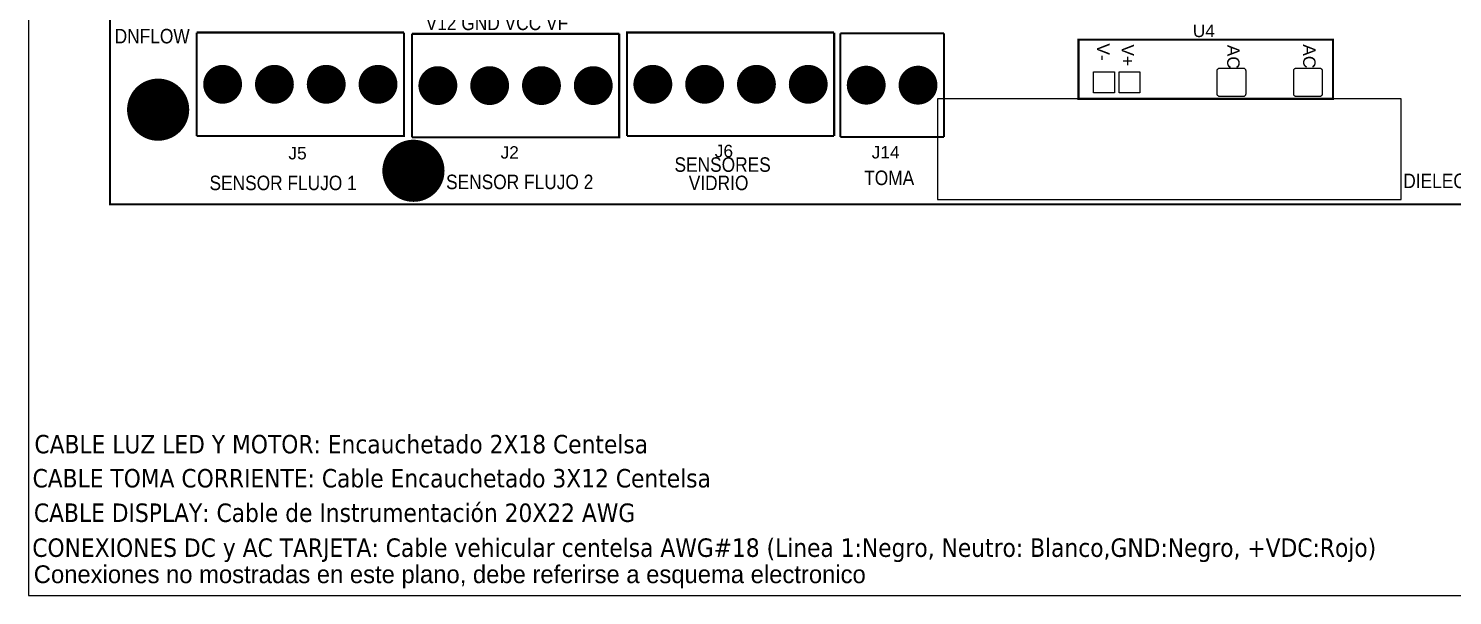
# Model space of a CAD drawing. Header units: inches. Extents: x 15 to 148, y 10 to 111.
# Drawn here: x 126.91 to 136.51, y 94.57 to 98.4 of the extents above; entities that cross this region are included whole.
import ezdxf

# ---------------------------------------------------------------- set-up
doc = ezdxf.new("R2010")
doc.units = ezdxf.units.IN
doc.header["$MEASUREMENT"] = 0
doc.layers.add('BLK_12AWG', color=7, linetype='Continuous')
doc.styles.add('SLDTEXTSTYLE0', font='tahoma.ttf')

# ---------------------------------------------------------------- blocks, each defined once
blk = doc.blocks.new('EPAD')
at = {"const_width": 0.5}
blk.add_lwpolyline([(-0.25, 0, 1), (0.25, 0, 1)], format="xyb", close=True, dxfattribs=at)
blk = doc.blocks.new('CBA2Board')
at = {"const_width": 0.008}
for points in [[(154.6751, 100.9212), (162.5311, 100.9212), (162.5311, 105.055), (154.6751, 105.055), (154.6751, 100.9212)], [(154.6751, 100.9212), (162.5311, 100.9212), (162.5311, 105.055), (154.6751, 105.055), (154.6751, 100.9212)], [(154.6751, 100.9212), (162.5311, 100.9212), (162.5311, 105.055), (154.6751, 105.055), (154.6751, 100.9212)], [(155.0097, 101.5851), (155.0097, 101.1851)], [(155.8097, 101.5851), (155.8097, 101.1851), (155.0097, 101.1851)], [(155.0097, 101.5851), (155.8097, 101.5851)], [(155.0097, 101.5851), (155.0097, 101.1851)], [(155.8097, 101.5851), (155.8097, 101.1851), (155.0097, 101.1851)], [(155.0097, 101.5851), (155.8097, 101.5851)], [(155.0097, 101.5851), (155.0097, 101.1851)], [(155.8097, 101.5851), (155.8097, 101.1851), (155.0097, 101.1851)], [(155.0097, 101.5851), (155.8097, 101.5851)], [(155.8407, 101.5801), (155.8407, 101.1801)], [(156.6407, 101.5801), (156.6407, 101.1801), (155.8407, 101.1801)], [(155.8407, 101.5801), (156.6407, 101.5801)], [(155.8407, 101.5801), (155.8407, 101.1801)], [(156.6407, 101.5801), (156.6407, 101.1801), (155.8407, 101.1801)], [(155.8407, 101.5801), (156.6407, 101.5801)], [(155.8407, 101.5801), (155.8407, 101.1801)], [(156.6407, 101.5801), (156.6407, 101.1801), (155.8407, 101.1801)], [(155.8407, 101.5801), (156.6407, 101.5801)], [(156.6707, 101.1851), (156.6707, 101.5851), (157.4707, 101.5851)], [(156.6707, 101.1851), (156.6707, 101.5851), (157.4707, 101.5851)], [(156.6707, 101.1851), (156.6707, 101.5851), (157.4707, 101.5851)], [(157.4707, 101.1851), (157.4707, 101.5851)], [(157.4707, 101.1851), (157.4707, 101.5851)], [(157.4707, 101.1851), (157.4707, 101.5851)], [(157.4945, 101.5818), (157.4945, 101.1818)], [(157.4945, 101.5818), (157.8945, 101.5818)], [(157.4945, 101.5818), (157.4945, 101.1818)], [(157.4945, 101.5818), (157.8945, 101.5818)], [(157.4945, 101.5818), (157.4945, 101.1818)], [(157.4945, 101.5818), (157.8945, 101.5818)], [(157.8945, 101.5818), (157.8945, 101.1818)], [(157.8945, 101.5818), (157.8945, 101.1818)], [(157.8945, 101.5818), (157.8945, 101.1818)], [(158.4141, 101.3291), (159.3967, 101.3291), (159.3967, 101.5575), (158.4141, 101.5575), (158.4141, 101.3291)], [(158.4141, 101.3291), (159.3967, 101.3291), (159.3967, 101.5575), (158.4141, 101.5575), (158.4141, 101.3291)], [(158.4141, 101.3291), (159.3967, 101.3291), (159.3967, 101.5575), (158.4141, 101.5575), (158.4141, 101.3291)], [(157.4707, 101.1851), (156.6707, 101.1851)], [(157.4707, 101.1851), (156.6707, 101.1851)], [(157.4707, 101.1851), (156.6707, 101.1851)], [(157.4945, 101.1818), (157.8945, 101.1818)], [(157.4945, 101.1818), (157.8945, 101.1818)], [(157.4945, 101.1818), (157.8945, 101.1818)]]:
    blk.add_lwpolyline(points, dxfattribs=at)
for points in [[(158.9596, 101.4477), (159.0496, 101.4477), (159.0507, 101.4477), (159.0517, 101.4475), (159.0526, 101.4473), (159.0536, 101.447), (159.0544, 101.4466), (159.0553, 101.4461), (159.056, 101.4455), (159.0567, 101.4449), (159.0574, 101.4441), (159.058, 101.4434), (159.0584, 101.4426), (159.0589, 101.4417), (159.0592, 101.4408), (159.0594, 101.4398), (159.0596, 101.4388), (159.0596, 101.4377), (159.0596, 101.3477), (159.0596, 101.3467), (159.0594, 101.3457), (159.0592, 101.3447), (159.0589, 101.3438), (159.0584, 101.3429), (159.058, 101.3421), (159.0574, 101.3413), (159.0567, 101.3406), (159.056, 101.34), (159.0553, 101.3394), (159.0544, 101.3389), (159.0536, 101.3385), (159.0526, 101.3382), (159.0517, 101.3379), (159.0507, 101.3378), (159.0496, 101.3377), (158.9596, 101.3377), (158.9586, 101.3378), (158.9576, 101.3379), (158.9566, 101.3382), (158.9557, 101.3385), (158.9548, 101.3389), (158.954, 101.3394), (158.9532, 101.34), (158.9525, 101.3406), (158.9519, 101.3413), (158.9513, 101.3421), (158.9508, 101.3429), (158.9504, 101.3438), (158.9501, 101.3447), (158.9498, 101.3457), (158.9497, 101.3467), (158.9496, 101.3477), (158.9496, 101.4377), (158.9497, 101.4388), (158.9498, 101.4398), (158.9501, 101.4408), (158.9504, 101.4417), (158.9508, 101.4426), (158.9513, 101.4434), (158.9519, 101.4441), (158.9525, 101.4449), (158.9532, 101.4455), (158.954, 101.4461), (158.9548, 101.4466), (158.9557, 101.447), (158.9566, 101.4473), (158.9576, 101.4475), (158.9586, 101.4477), (158.9596, 101.4477)], [(159.2549, 101.4477), (159.3449, 101.4477), (159.346, 101.4477), (159.347, 101.4475), (159.3479, 101.4473), (159.3488, 101.447), (159.3497, 101.4466), (159.3505, 101.4461), (159.3513, 101.4455), (159.352, 101.4449), (159.3527, 101.4441), (159.3532, 101.4434), (159.3537, 101.4426), (159.3541, 101.4417), (159.3545, 101.4408), (159.3547, 101.4398), (159.3549, 101.4388), (159.3549, 101.4377), (159.3549, 101.3477), (159.3549, 101.3467), (159.3547, 101.3457), (159.3545, 101.3447), (159.3541, 101.3438), (159.3537, 101.3429), (159.3532, 101.3421), (159.3527, 101.3413), (159.352, 101.3406), (159.3513, 101.34), (159.3505, 101.3394), (159.3497, 101.3389), (159.3488, 101.3385), (159.3479, 101.3382), (159.347, 101.3379), (159.346, 101.3378), (159.3449, 101.3377), (159.2549, 101.3377), (159.2539, 101.3378), (159.2529, 101.3379), (159.2519, 101.3382), (159.251, 101.3385), (159.2501, 101.3389), (159.2493, 101.3394), (159.2485, 101.34), (159.2478, 101.3406), (159.2472, 101.3413), (159.2466, 101.3421), (159.2461, 101.3429), (159.2457, 101.3438), (159.2454, 101.3447), (159.2451, 101.3457), (159.245, 101.3467), (159.2449, 101.3477), (159.2449, 101.4377), (159.245, 101.4388), (159.2451, 101.4398), (159.2454, 101.4408), (159.2457, 101.4417), (159.2461, 101.4426), (159.2466, 101.4434), (159.2472, 101.4441), (159.2478, 101.4449), (159.2485, 101.4455), (159.2493, 101.4461), (159.2501, 101.4466), (159.251, 101.447), (159.2519, 101.4473), (159.2529, 101.4475), (159.2539, 101.4477), (159.2549, 101.4477)], [(158.4725, 101.4327), (158.5525, 101.4327), (158.5525, 101.3527), (158.4725, 101.3527), (158.4725, 101.4327)], [(158.5709, 101.4327), (158.6509, 101.4327), (158.6509, 101.3527), (158.5709, 101.3527), (158.5709, 101.4327)]]:
    blk.add_lwpolyline(points, close=True)
blk.add_lwpolyline([(157.8697, 100.9405), (159.6603, 100.9405), (159.6603, 101.329), (157.8697, 101.329), (157.8697, 100.9405)])
for p, xscale, yscale in [((155.1097, 101.3851), 0.15, 0.15), ((155.3097, 101.3851), 0.15, 0.15), ((155.5097, 101.3851), 0.15, 0.15), ((155.7097, 101.3851), 0.15, 0.15), ((155.9407, 101.3801), 0.15, 0.15), ((156.1407, 101.3801), 0.15, 0.15), ((156.3407, 101.3801), 0.15, 0.15), ((156.5407, 101.3801), 0.15, 0.15), ((156.7707, 101.3851), 0.15, 0.15), ((156.9707, 101.3851), 0.15, 0.15), ((157.1707, 101.3851), 0.15, 0.15), ((157.3707, 101.3851), 0.15, 0.15), ((157.5945, 101.3818), 0.15, 0.15), ((157.7945, 101.3818), 0.15, 0.15), ((154.8607, 101.2871), 0.24, 0.24), ((155.8464, 101.0511), 0.24, 0.24)]:
    blk.add_blockref('EPAD', p, dxfattribs=dict(xscale=xscale, yscale=yscale))
for s, height, width, p in [('V12 GND VCC VF', 0.056, 0.892857, (155.8937, 101.5944)), ('V12 GND VCC VF', 0.056, 0.892857, (155.8937, 101.5944)), ('V12 GND VCC VF', 0.056, 0.892857, (155.8937, 101.5944)), ('U4', 0.048, 1.041667, (158.8554, 101.5675)), ('U4', 0.048, 1.041667, (158.8554, 101.5675)), ('U4', 0.048, 1.041667, (158.8554, 101.5675)), ('DNFLOW', 0.056, 0.892857, (154.6929, 101.5432)), ('DNFLOW', 0.056, 0.892857, (154.6929, 101.5432)), ('DNFLOW', 0.056, 0.892857, (154.6929, 101.5432)), ('J5', 0.048, 1.041667, (155.3636, 101.0951)), ('J5', 0.048, 1.041667, (155.3636, 101.0951)), ('J5', 0.048, 1.041667, (155.3636, 101.0951)), ('J2', 0.048, 1.041667, (156.1828, 101.098)), ('J2', 0.048, 1.041667, (156.1828, 101.098)), ('J2', 0.048, 1.041667, (156.1828, 101.098)), ('J6', 0.048, 1.041667, (157.0098, 101.1034)), ('J6', 0.048, 1.041667, (157.0098, 101.1034)), ('J6', 0.048, 1.041667, (157.0098, 101.1034)), ('J14', 0.048, 1.041667, (157.6155, 101.0986)), ('J14', 0.048, 1.041667, (157.6155, 101.0986)), ('J14', 0.048, 1.041667, (157.6155, 101.0986)), ('SENSORES', 0.056, 0.892857, (156.8543, 101.0471)), ('SENSORES', 0.056, 0.892857, (156.8543, 101.0471)), ('SENSORES', 0.056, 0.892857, (156.8543, 101.0471)), ('SENSOR FLUJO 1', 0.056, 0.892857, (155.059, 100.9763)), ('SENSOR FLUJO 1', 0.056, 0.892857, (155.059, 100.9763)), ('SENSOR FLUJO 1', 0.056, 0.892857, (155.059, 100.9763)), ('SENSOR FLUJO 2', 0.056, 0.892857, (155.9724, 100.9802)), ('SENSOR FLUJO 2', 0.056, 0.892857, (155.9724, 100.9802)), ('SENSOR FLUJO 2', 0.056, 0.892857, (155.9724, 100.9802)), ('VIDRIO', 0.056, 0.892857, (156.9094, 100.9763)), ('VIDRIO', 0.056, 0.892857, (156.9094, 100.9763)), ('VIDRIO', 0.056, 0.892857, (156.9094, 100.9763)), ('TOMA', 0.056, 0.892857, (157.5866, 100.9959)), ('TOMA', 0.056, 0.892857, (157.5866, 100.9959)), ('TOMA', 0.056, 0.892857, (157.5866, 100.9959)), ('DIELEC-CBA-B-HMI001.2', 0.056, 0.892857, (159.6679, 100.9841)), ('DIELEC-CBA-B-HMI001.2', 0.056, 0.892857, (159.6679, 100.9841)), ('DIELEC-CBA-B-HMI001.2', 0.056, 0.892857, (159.6679, 100.9841))]:
    blk.add_text(s, height=height, dxfattribs=dict(width=width)).set_placement(p)
at = {"width": 1.041667}
for s, p in [('V-', (158.486, 101.5432)), ('V-', (158.486, 101.5432)), ('V-', (158.486, 101.5432)), ('V+', (158.5804, 101.5392)), ('V+', (158.5804, 101.5392)), ('V+', (158.5804, 101.5392)), ('AC', (158.9881, 101.5377)), ('AC', (158.9881, 101.5377)), ('AC', (158.9881, 101.5377)), ('AC', (159.2814, 101.5396)), ('AC', (159.2814, 101.5396)), ('AC', (159.2814, 101.5396))]:
    blk.add_text(s, height=0.048, rotation=270, dxfattribs=at).set_placement(p)

msp = doc.modelspace()

# ---------------------------------------------------------------- linework, layer by layer
at = {"color": 7, "linetype": 'Continuous'}
for p, q in [((126.9102, 110.7588), (126.9102, 94.5738)), ((126.9102, 94.5738), (147.6602, 94.5738))]:
    msp.add_line(p, q, dxfattribs=at)

# ---------------------------------------------------------------- block references
at = {"layer": 'BLK_12AWG', "xscale": 1.74680064, "yscale": 1.74680064, "zscale": 1.74680064}
msp.add_blockref('CBA2Board', (-142.7262, -79.0769), dxfattribs=at)

# ---------------------------------------------------------------- texts
at = {"color": 7, "linetype": 'Continuous', "lineweight": 0, "char_height": 0.1245, "attachment_point": 1, "style": 'SLDTEXTSTYLE0'}
for s, insert in [('CABLE LUZ LED Y MOTOR: Encauchetado 2X18 Centelsa', (126.9503, 95.6576)), ('CABLE TOMA CORRIENTE: Cable Encauchetado 3X12 Centelsa', (126.9375, 95.4274)), ('CABLE DISPLAY: Cable de Instrumentación 20X22 AWG', (126.9467, 95.1948)), ('CONEXIONES DC y AC TARJETA: Cable vehicular centelsa AWG#18 (Linea 1:Negro, Neutro: Blanco,GND:Negro, +VDC:Rojo)', (126.9359, 94.9591))]:
    msp.add_mtext(s, dxfattribs=dict(at, insert=insert))
at = {"insert": (126.946, 94.7775), "char_height": 0.12, "attachment_point": 1}
msp.add_mtext_dynamic_manual_height_columns('Conexiones no mostradas en este plano, debe referirse a esquema electronico', width=9.456212, gutter_width=0.05, heights=[0], dxfattribs=at)

doc.saveas('drawing.dxf')
